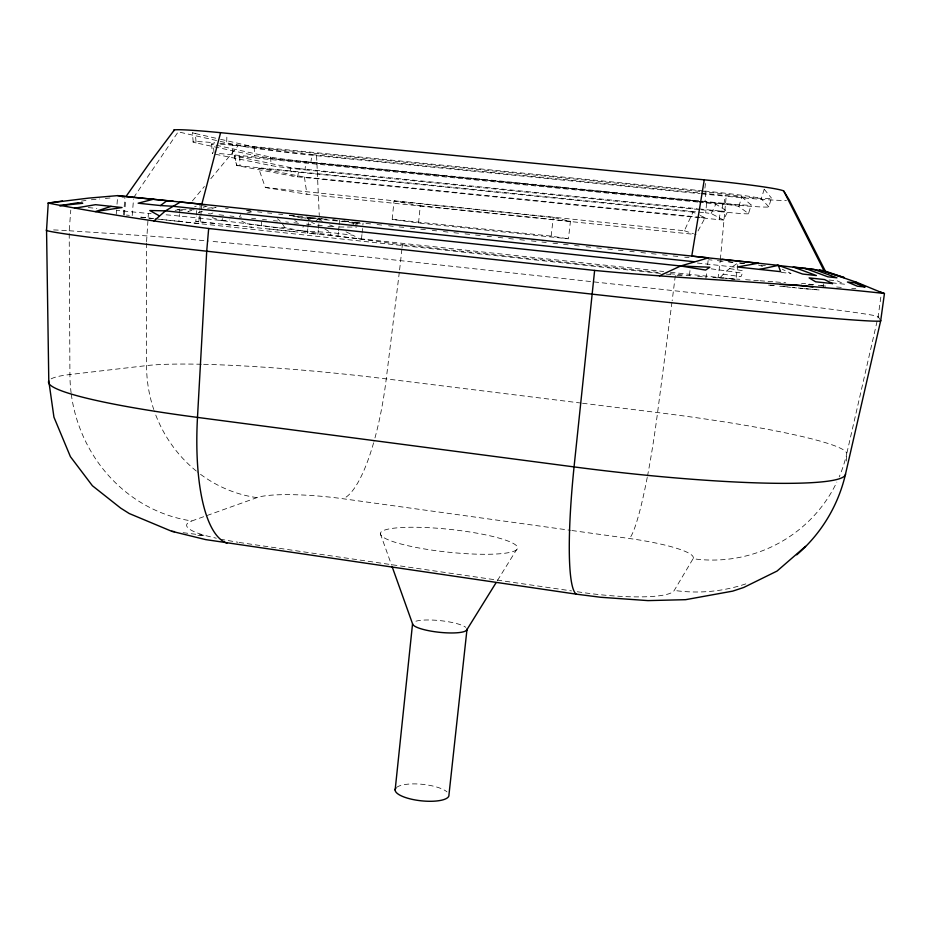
<?xml version="1.0" encoding="UTF-8"?>
<svg xmlns="http://www.w3.org/2000/svg" width="931" height="931" viewBox="0 0 931 931"><rect width="100%" height="100%" fill="white"/><g stroke="black" fill="none" stroke-linecap="round" stroke-linejoin="round"><path stroke-width="0.7" stroke-dasharray="4.66 3.49" d="M146.574 243.084L146.563 365.604A130.538 123.753 77.5 0 0 153.766 409.5M146.574 241.653L148.401 213.467L116.91 210.383M703.173 190.89L226.652 143.863L226.92 134.204M702.067 201.666L232.552 154.767L232.831 145.248A31.84 1.199 6.4 0 0 220.205 144.142M293.812 215.724L289.716 215.282L307.439 218.459L307.637 217.237L308.743 218.11L346.611 221.892L354.56 223.487L360.239 223.219M846.291 461.043L846.71 453.839L878.154 316.621L881.482 292.369M53.614 229.922A242.479 4.376 6 0 1 69.208 230.76L70.779 210.034M116.235 214.27L116.573 209.964M117.027 204.215L117.481 198.478M123.544 214.805L124.882 197.989M124.44 214.945L125.72 199.374M132.202 215.608L133.54 198.99M660.393 273.435L178.892 221.415L179.474 214.467M179.59 213.083L179.939 208.916M214.712 223.347L195.813 221.52L196.278 216.039M196.394 214.677L196.744 210.569M205.658 222.451L198.838 221.799L199.769 210.906M199.886 209.545L200.235 205.46L194.637 206.507M200.735 216.737L200.142 223.673A116.189 0.64 6.1 0 1 155.221 218.738M200.852 215.352L201.212 211.186M201.329 209.801L201.69 205.635M720.35 259.54L726.192 196.266A67.09 2.735 5.8 0 0 786.451 200.409M307.8 228.782L307.393 233.064L663.687 271.515M307.928 227.35L308.871 217.33L307.591 218.32M318.309 229.922L317.902 234.24L268.954 228.968M318.437 228.491L319.391 218.413L327.153 219.285M338 236.369L338.407 232.063M338.547 230.632L338.965 226.326M339.105 224.883L339.512 220.577L332.798 219.891M706.629 202.935L715.858 204.168L727.716 211.546L723.445 219.995L711.133 213.513L705.686 212.815L706.629 202.935L699.402 202.213M361.519 238.906L361.938 234.589M362.089 233.157L363.067 223.079M392.172 219.367L394.011 201.049L553.258 217.493L570.424 221.31L568.445 238.813L418.531 223.009L392.172 219.367L551.175 236.113L568.445 238.813M401.913 249.101L399.504 270.758M402.052 247.646L402.343 244.76C322.731 234.472 243.375 221.625 163.379 214.561M356.864 225.535L357.167 222.556L357.807 222.614L357.539 225.174M418.531 223.009L420.288 205.774L394.011 201.049M704.93 188.143L705.558 182.371M706.047 191.995L704.953 201.957A31.735 1.094 5.9 0 1 738.842 206.461L748.512 213.641L751.177 204.995L741.774 196.895A33.469 1.327 5.8 0 0 706.047 191.995L701.706 191.565M551.175 236.113L553.258 217.493M675.312 275.646L672.17 300.701M399.329 272.201L386.249 378.894A126.756 33.516 -83.2 0 1 373.994 441.434M689.417 275.192L690.092 269.746M705.919 278.427L706.769 271.561M707.618 264.695L708.13 260.587M671.984 302.133L657.577 412.549A131.108 13.79 -82.6 0 1 647.522 475.95M823.353 286.585L823.714 283.862M701.485 209.789L721.746 211.826L722.91 203.261A30.281 1.082 5.8 0 0 751.177 204.995M723.992 203.97L725.144 195.475A49.459 2.013 5.8 0 0 771.473 198.082L768.785 206.752A47.877 1.722 5.8 0 1 723.992 203.97L699.425 201.515M215.468 154.267L271.165 165.59A27.325 0.815 6.3 0 0 304.926 169.826L306.113 161.645L722.91 203.261M193.206 142.094L192.368 132.633A52.02 2.223 6.4 0 0 195.37 133.54L196.104 142.909L254.757 155.5A45.561 1.571 6.3 0 0 310.803 162.704L311.978 154.593L725.144 195.475M697.959 202.074L234.216 155.931L236.73 165.532L295.302 176.587L719.139 219.681L720.431 211.058L727.716 211.546M353.035 225.5L353.547 222.183L355.549 225.605L356.282 222.474L357.167 222.556M297.559 176.832L299.223 168.651L697.354 208.73M241.769 221.171L246.855 223.847L273.83 227.257L284.816 227.664L301.981 230.911L303.297 226.082M308.743 218.11L308.964 217.365M738.842 206.461L741.774 196.895M768.785 206.752L761.244 198.815L764.211 189.214A54.673 2.467 5.8 0 0 761.744 188.318M322.312 221.636L318.763 218.494L310.349 217.575L310.116 220.112L307.439 218.459L307.87 217.272M311.408 218.203L317.227 218.215M693.025 212.093L258.62 168.174L265.323 187.492L684.343 230.748L693.025 212.093L699.065 214.945M711.133 213.513L715.858 204.168M346.879 221.38L342.352 221.101M698.006 230.958L705.093 217.784L700.263 215.503M240.64 214.77L239.407 216.993L244.83 217.563M212.221 217.633L221.52 220.694L222.73 218.576M577.243 591.744L581.561 592.372A81.381 14.407 7 0 0 674.253 590.417L693.071 558.728A137.893 136.601 3 0 0 836.841 482.095M497.503 580.409L516.426 549.907A69.022 11.428 6.1 0 0 426.247 527.563A69.022 11.428 6.1 0 0 404.24 544.833A69.022 11.428 6.1 0 0 516.426 549.907M133.645 197.605L178.182 131.853L218.797 141.012M192.438 200.898L204.389 186.479M210.813 178.717L238.394 145.445A63.843 2.49 6.3 0 0 316.587 155.698L700.135 193.683M712.832 277.508L719.698 277.985L727.088 270.467L738.05 262.833L735.967 279.323L725.843 278.229M315.493 221.497L318.763 218.494M212.838 212.978L210.802 213.944L208.067 213.653M71.268 394.15A144.899 136.112 76.6 0 0 191.833 520.953L256.968 497.631A70.512 10.835 5.5 0 1 343.108 498.76L570.47 530.321M801.114 284.025L802.836 283.42L816.894 285.095M202.446 211.267L198.489 212.64L201.224 212.931M236.73 165.532L705.686 212.815M307.439 218.459L310.349 217.575L310.71 220.379M211.989 208.451L216.097 207.264L206.507 208.358M191.658 210.464L187.864 211.512L190.518 211.791M203.191 207.299L207.054 206.24M175.144 210.383L180.614 209.138M246.983 213.071L252.057 211.698M81.369 201.131L87.107 200.246M91.354 199.769L99.757 198.966M105.366 198.443L112.372 197.779M221.52 220.694L229.736 219.925M197.814 535.453L204.622 535.383L216.306 538.223M194.183 209.766L177.809 209.661L185.35 211.046M339.28 226.978L356.724 227.094M352.034 222.812L358.935 222.975M723.352 220.019L719.139 219.681M301.981 230.911L330.773 232.541L353.117 235.287L359.808 239.139M69.208 230.76L146.574 235.88A217.098 3.538 6 0 1 208.381 241.036M719.698 277.985L722.584 278.183M728.333 278.555L739.854 279.323M745.603 279.696L758.544 280.65M697.726 276.437L705.966 277.019M148.401 213.467L151.09 213.665M759.987 280.755L774.359 281.849M775.802 281.953L785.648 282.756M821.072 285.701L828.148 286.294M836.62 287.004L843.672 287.598M808.236 284.618L813.938 285.095M851.737 288.307L855.775 288.657M126.43 215.073L129.316 215.34M195.813 221.52L198.838 221.799M322.242 225.756L318.018 225.36L311.594 222.358M327.875 226.291L334.916 226.955L328.41 224.429M690.779 275.762L668.249 273.505M803.628 288.645L819.478 289.983A122.101 0.71 6.1 0 1 793.061 287.47M232.831 145.248L700.263 191.414M701.59 193.823L726.192 196.266M88.27 207.578L96.859 208.416M310.803 162.704L697.982 201.375M698.785 208.881L720.431 211.058M304.926 169.826L700.031 209.638M791.909 287.47L802.371 288.517M258.62 168.174L304.425 177.076L699.309 217.191M700.752 217.342L705.093 217.784M210.15 222.94L251.905 227.176M779.736 286.224L790.594 287.342M420.288 205.774L570.424 221.31M265.323 187.492L306.927 194.276L696.074 234.554M711.226 268.838L742.438 273.12L740.96 276.658L722.991 274.214M225.57 224.452L237.894 225.721M768.564 285.072L774.243 285.666M299.223 168.651L289.972 167.475L234.216 155.931M723.061 261.227L720.222 260.924L718.15 277.426A111.895 0.594 6.1 0 1 735.339 279.288M728.752 261.832L733.011 262.274M740.122 263.031L747.221 263.776M739.319 262.973L746.953 263.776M761.151 265.277L765.387 265.672M697.377 263.031L736.025 267.255M249.089 226.943L294.987 231.784M297.885 216.12L307.498 217.179M344.063 221.078L349.672 221.625M355.444 222.23L359.762 222.695M365.953 223.382L371.725 223.999M377.067 224.534L381.815 225.069M388.599 225.756L393.359 226.291M399.131 226.896L404.461 227.432M410.222 228.048L414.993 228.584M420.765 229.189L426.526 229.806M432.298 230.423L436.627 230.876M443.389 231.563L448.16 232.098M453.932 232.715L459.705 233.32M465.011 233.856L470.783 234.472M475.566 235.008L481.339 235.613M487.099 236.23L491.428 236.683M498.178 237.382L502.973 237.917M508.733 238.522L514.506 239.139M519.801 239.674L524.595 240.21M531.345 240.896L537.106 241.501M541.912 242.037L546.229 242.502M552.967 243.189L557.774 243.724M563.546 244.329L569.307 244.946M574.59 245.481L579.408 246.017M586.134 246.703L591.895 247.32M596.713 247.855L601.985 248.391M607.757 248.996L612.575 249.531M618.347 250.148L624.119 250.753M629.88 251.37L634.209 251.824M640.924 252.522L645.753 253.046M651.514 253.663L656.774 254.198M662.546 254.815L668.318 255.42M673.148 255.955L679.851 256.642M684.692 257.177L689.021 257.643M708.689 259.702L712.087 260.086M717.336 260.622L722.188 261.157M727.961 261.762L733.721 262.379M278.66 214.095L282.803 214.549M289.599 215.236L296.454 215.969M321.544 218.797L327.107 219.379M332.67 219.972L338.244 220.566M343.807 221.147L352.162 222.044M781.353 272.422L791.071 273.458L782.366 269.327M219.041 214.828L224.546 215.41M229.945 215.98L233.995 216.411M251.614 218.285L255.688 218.727M829.09 280.022L837.376 280.906L844.58 284.211L831.046 282.721M262.484 219.448L266.592 219.879M273.423 220.612L277.531 221.043M285.724 221.915L288.459 222.218M293.928 222.8L299.398 223.382L294.743 220.554M306.555 224.138L310.861 224.604M257.584 211.826L261.855 212.291M267.534 212.896L271.724 213.304M246.308 210.592L253.325 211.36M670.471 272.283L724.399 278.066M402.343 244.76L661.022 272.713M666.165 274.063L671.938 274.68M677.035 275.297L682.039 275.774M178.892 221.415L158.817 219.216M247.739 210.709L250.52 211.011M225.465 208.265L228.246 208.567M140.569 217.191L152.09 218.482M201.596 205.611L205.693 206.088M354.571 222.218L357.807 222.614M818.302 285.27L823.923 285.945M581.084 403.065L386.249 378.894A203.191 18.12 5.7 0 0 202.772 364.289M582.527 403.239L657.577 412.549A210.918 19.411 6.6 0 1 846.71 453.839A137.893 136.601 3 0 1 839.203 476.905M183.104 532.695L204.622 535.383A78.46 13.313 5.1 0 1 191.833 520.953M571.902 530.519L629.461 538.514A73.142 11.591 7 0 1 693.071 558.728M239.127 542.459L571.494 590.894M729.567 268.594L743.683 270.851M220.193 539.177L237.777 542.226M216.143 145.224L270.537 157.071A28.814 0.989 6.3 0 0 306.113 161.645M220.193 141.337L238.394 145.445M195.37 133.54L219.146 138.987M220.554 139.301L254.116 146.993A47.074 1.839 6.3 0 0 311.978 154.593M289.716 215.282L304.67 218.82M684.343 230.748L693.467 233.704M758.439 264.986L762.466 266.417M346.029 231.807L353.117 235.287M324.791 228.956L330.773 232.541L330.808 234.845M277.461 218.715L280.266 221.334M764.211 189.214L771.473 198.082M880.063 319.647L878.154 316.621A225.453 3.782 6.2 0 0 673.474 290.658L400.737 260.668A217.098 3.538 6 0 0 209.824 241.176M282.442 223.871L284.816 227.664M380.325 533.638L391.555 565.059M234.635 156.047L236.986 165.59M289.972 167.475L292.09 176.157M304.425 177.076L306.927 194.276M211.593 144.107L212.419 153.545A30.188 0.989 6.4 0 1 212.803 153.336M213.979 152.649L213.35 144.608A31.84 1.199 6.4 0 1 214.537 143.816M254.116 146.993L254.757 155.5M270.537 157.071L271.165 165.59M316.587 155.698L319.263 215.596M239.733 156.268L240 165.753M261.599 221.659L261.623 225.221M69.22 233.669L69.918 374.53A144.899 136.112 76.6 0 0 71.093 392.742M373.61 442.807A126.756 33.516 -83.2 0 1 343.108 498.76M647.243 477.382A131.108 13.79 -82.6 0 1 629.461 538.514M256.968 497.631A130.538 123.753 77.5 0 1 197.384 471.901M196.29 471.016A130.538 123.753 77.5 0 1 154.232 410.874M201.364 364.254A203.191 18.12 5.7 0 0 146.563 365.604L69.918 374.53A226.629 22.367 5.5 0 0 50.018 379.58M704.616 191.03A52.916 2.106 5.8 0 1 761.244 198.815M748.512 213.641A28.71 0.896 5.9 0 1 721.746 211.826M196.104 142.909A50.344 1.897 6.4 0 1 214.689 142.746M219.786 143.199A50.344 1.897 6.4 0 1 226.652 143.863M219.53 153.615A30.188 0.989 6.4 0 1 232.552 154.767M415.936 621.198A27.406 5.842 6.1 0 1 442.458 620.896A27.406 5.842 6.1 0 1 465.779 627.331M745.789 583.888A153.673 152.265 12.8 0 1 674.253 590.417M396.676 787.37A27.057 8.263 6.1 0 1 421.44 784.228A27.057 8.263 6.1 0 1 446.996 791.874M787.742 286.934A122.101 0.71 6.1 0 1 782.005 286.352M774.371 285.561A122.101 0.71 6.1 0 1 770.356 285.154M153.871 218.587A116.189 0.64 6.1 0 1 141.116 217.144"/><path stroke-width="1.4" d="M805.536 546.369L777.048 571.064L743.683 587.484L732.72 591.127L685.612 599.68L647.976 600.611L600.832 597.283L576.301 594.164L205.635 539.596L171.63 531.264L129.246 513.528L120.716 508.14L92.402 485.749L70.407 456.656L53.94 417.169L48.784 380.942L46.55 230.027L48.249 203.074L88.62 198.117L117.713 195.615L201.806 204.25L220.6 132.679L704.267 179.834A74.166 3.352 5.8 0 1 783.786 191.123L789.162 199.828L825.669 271.747M62.435 201.026L48.249 203.074C101.304 213.455 155.023 221.508 208.672 228.502L206.717 251.207L197.488 417.402A152.754 48.796 -83 0 0 226.989 543.145M395.14 790.058L412.549 623.793L392.044 566.42M796.738 554.829A153.673 152.265 12.8 0 0 845.523 474.03L880.703 320.648L884.45 293.498C788.22 282.628 691.07 279.672 594.63 270.432L574.055 466.908A159.12 20.377 -82.6 0 0 576.301 594.164M704.267 179.834L691.768 256.118L758.428 263.182L737.364 266.999L780.62 271.666L778.316 265.358L722.025 259.342M466.454 630.427L495.979 582.853M174.446 129.875L149.472 163.169L125.906 196.639L173.387 201.259M153.918 220.996L165.485 210.848L180.521 201.969L708.479 257.84L680.631 265.998L659.451 275.832M153.673 199.153L138.149 203.202L160.435 205.553L167.161 200.561M111.115 206.368L95.451 211.558L122.054 207.543L95.556 204.68L74.492 208.218M759.626 269.396L778.316 265.358L802.638 274.051L816.394 275.553L793.259 267.011L813.869 269.35L836.922 277.81L827.892 276.81L805.024 268.326M122.194 196.848L124.987 196.581L117.713 195.615M48.249 203.074L51.38 203.109M780.434 284.432L794.713 284.793L812.891 286.957M680.631 265.998L709.864 267.244L705.605 270.071L680.631 265.998L165.485 210.848L149.775 210.522L159.213 215.771M160.435 205.553L172.631 206.24L693.839 261.716M208.672 228.502L594.63 270.432M776.978 265.3L824.04 270.746L844.149 277.554L819.536 270.037M171.63 531.264L174.493 531.624M879.167 291.647L884.45 293.498M822.073 270.444L855.95 282.07M856.59 282.989L864.224 286.05M855.833 281.953L882.728 293.032M783.786 191.123L824.04 270.746M173.946 130.608A70.558 3.014 6.4 0 1 220.6 132.679M412.549 623.793A27.406 5.842 6.1 0 0 440.712 632.428A27.406 5.842 6.1 0 0 467.036 628.96L448.951 794.876A27.057 8.263 6.1 0 1 419.171 800.567A27.057 8.263 6.1 0 1 396.001 787.987M880.703 320.648A251.87 4.748 6.2 0 1 591.883 294.115L206.717 251.207A242.479 4.376 6 0 1 46.55 230.027M845.523 474.03A235.299 24.241 6.6 0 1 574.055 466.908L197.488 417.402A226.629 22.367 5.5 0 1 48.784 380.942M77.878 202.76L59.596 205.704L82.731 203.284L77.878 202.76M832.547 283.583L815.637 281.802L809.12 277.892L824.552 279.556L832.547 283.583M864.887 286.981L857.335 286.201L847.419 282.012L854.507 282.78L864.887 286.981"/></g></svg>
